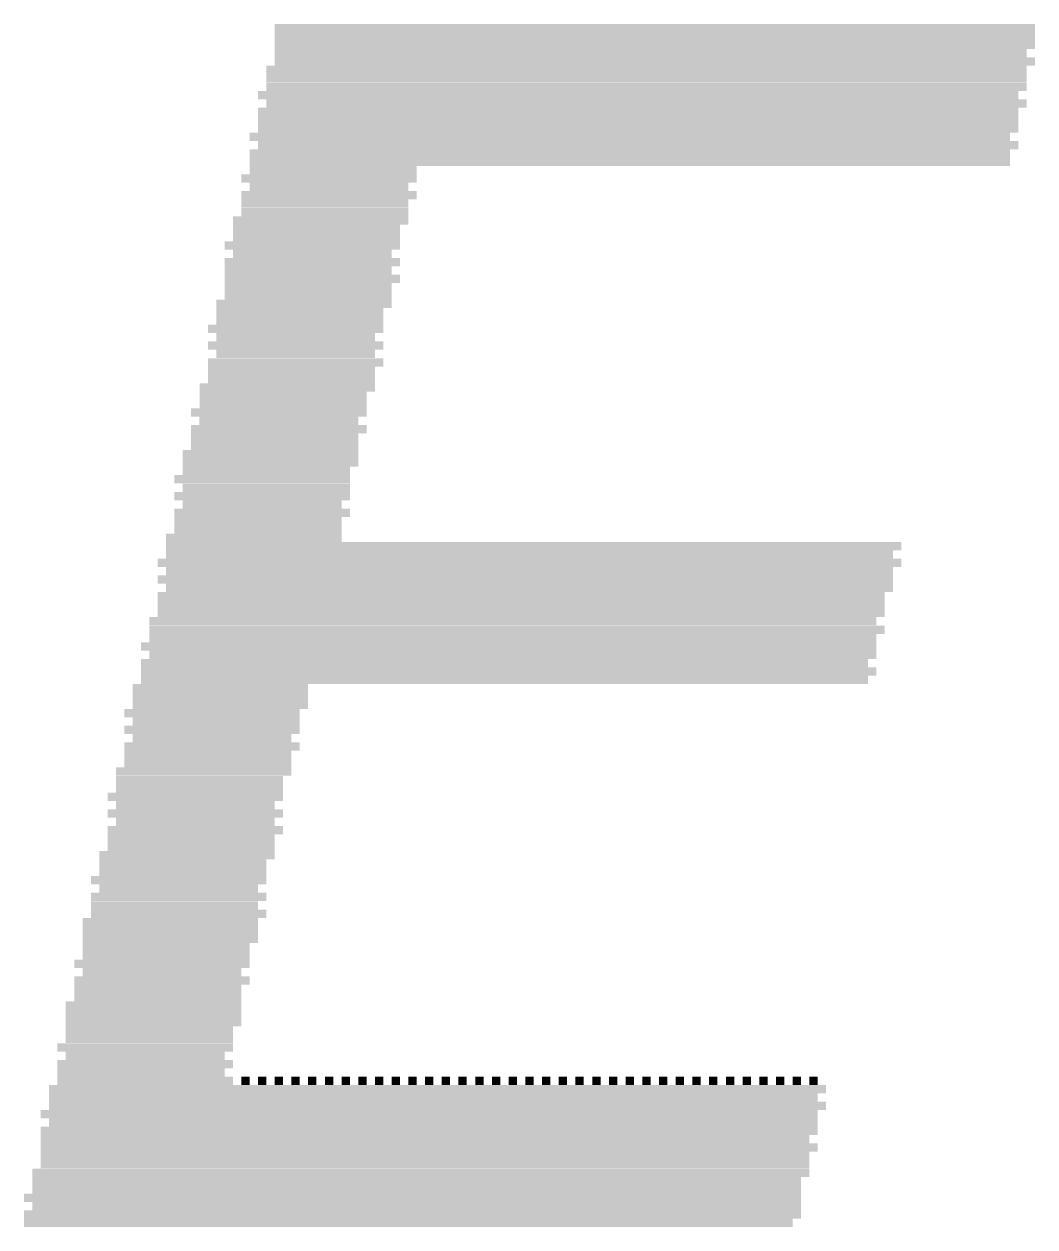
# Model space of a CAD drawing. Extents: x 3 to 114, y 9 to 132.
# Drawn here: x 47.175 to 49.019, y 8.755 to 10.95 of the extents above; entities that cross this region are included whole.
import ezdxf

# ---------------------------------------------------------------- set-up
doc = ezdxf.new("R2010")
doc.units = 0
doc.layers.add('254', color=53, linetype='CONTINUOUS')

# ---------------------------------------------------------------- blocks, each defined once
blk = doc.blocks.new('RECT')
blk.add_solid([(-0.5, -0.5), (0.5, -0.5), (-0.5, 0.5), (0.5, 0.5)])

msp = doc.modelspace()

# ---------------------------------------------------------------- block references
at = {"layer": '254', "yscale": 0.0152}
for p, xscale in [((48.326, 10.9423), 1.3868), ((48.326, 10.9271), 1.3868), ((48.326, 10.9118), 1.3868), ((48.3184, 10.8966), 1.3716), ((48.326, 10.8814), 1.3868), ((48.3108, 10.8661), 1.3868), ((48.3108, 10.8509), 1.3868), ((48.3108, 10.8356), 1.3868), ((48.2956, 10.8204), 1.3868), ((48.2956, 10.7899), 1.3868), ((48.3108, 10.8052), 1.3868), ((48.2956, 10.7747), 1.3868), ((48.2956, 10.7594), 1.3868), ((48.2803, 10.7442), 1.3868), ((48.2956, 10.729), 1.3868), ((48.2803, 10.7137), 1.3868), ((48.2803, 10.6985), 1.3868), ((47.7393, 10.6832), 0.3048), ((47.7317, 10.668), 0.32), ((47.7317, 10.6375), 0.32), ((47.7317, 10.6528), 0.2896), ((47.7241, 10.6223), 0.3048), ((47.7241, 10.607), 0.3048), ((47.7164, 10.5918), 0.32), ((47.7088, 10.5766), 0.3048), ((47.7088, 10.5613), 0.3048), ((47.7012, 10.5461), 0.32), ((47.7012, 10.5308), 0.2896), ((47.7012, 10.5156), 0.32), ((47.6936, 10.5004), 0.3048), ((47.7012, 10.4851), 0.32), ((47.6936, 10.4699), 0.3048), ((47.686, 10.4394), 0.32), ((47.6936, 10.4546), 0.3048), ((47.6783, 10.4242), 0.3048), ((47.6783, 10.4089), 0.3048), ((47.6707, 10.3937), 0.32), ((47.6707, 10.3784), 0.2896), ((47.6707, 10.3632), 0.32), ((47.6707, 10.3327), 0.32), ((47.6707, 10.348), 0.2896), ((47.6631, 10.3175), 0.3048), ((47.6555, 10.287), 0.32), ((47.6631, 10.3022), 0.3048), ((47.6479, 10.2718), 0.3048), ((47.6402, 10.2413), 0.32), ((47.6479, 10.2565), 0.3048), ((47.6402, 10.226), 0.2896), ((47.6402, 10.2108), 0.32), ((47.6326, 10.1956), 0.3048), ((47.6326, 10.1803), 0.3048), ((47.625, 10.1651), 0.32), ((47.625, 10.1498), 0.32), ((47.6174, 10.1346), 0.3048), ((47.6098, 10.1194), 0.32), ((47.6098, 10.0889), 0.32), ((47.6174, 10.1041), 0.3048), ((47.6098, 10.0736), 0.2896), ((47.6098, 10.0584), 0.32), ((47.6021, 10.0432), 0.3048), ((47.6021, 10.0279), 0.3048), ((47.5945, 10.0127), 0.32), ((48.0974, 9.9822), 1.3259), ((48.1051, 9.9974), 1.3411), ((48.0974, 9.967), 1.3564), ((48.0898, 9.9365), 1.3411), ((48.0974, 9.9517), 1.3259), ((48.0974, 9.9212), 1.3259), ((48.0822, 9.906), 1.3259), ((48.0822, 9.8908), 1.3259), ((48.0822, 9.8755), 1.3259), ((48.067, 9.8603), 1.3259), ((48.0746, 9.845), 1.3411), ((48.067, 9.8298), 1.3259), ((48.0593, 9.8146), 1.3411), ((48.0517, 9.7841), 1.3259), ((48.067, 9.7993), 1.3259), ((48.0593, 9.7688), 1.3411), ((47.5336, 9.7384), 0.32), ((48.0517, 9.7536), 1.3259), ((47.5336, 9.7231), 0.32), ((47.5183, 9.6926), 0.32), ((47.5336, 9.7079), 0.32), ((47.5259, 9.6774), 0.3048), ((47.5183, 9.6622), 0.32), ((47.5183, 9.6317), 0.32), ((47.5183, 9.6469), 0.2896), ((47.5107, 9.6164), 0.3048), ((47.5031, 9.586), 0.32), ((47.5107, 9.6012), 0.3048), ((47.4955, 9.5707), 0.3048), ((47.4878, 9.5402), 0.32), ((47.4955, 9.5555), 0.3048), ((47.4878, 9.525), 0.2896), ((47.4878, 9.5098), 0.32), ((47.4878, 9.4793), 0.32), ((47.4878, 9.4945), 0.2896), ((47.4802, 9.464), 0.3048), ((47.4726, 9.4336), 0.32), ((47.4802, 9.4488), 0.3048), ((47.465, 9.4183), 0.3048), ((47.4574, 9.3878), 0.32), ((47.465, 9.4031), 0.3048), ((47.4574, 9.3726), 0.2896), ((47.4497, 9.3421), 0.3048), ((47.4574, 9.3574), 0.32), ((47.4574, 9.3269), 0.32), ((47.4421, 9.3116), 0.32), ((47.4421, 9.2964), 0.32), ((47.4421, 9.2812), 0.32), ((47.4345, 9.2659), 0.3048), ((47.4269, 9.2354), 0.32), ((47.4345, 9.2507), 0.3048), ((47.4269, 9.2202), 0.2896), ((47.4269, 9.205), 0.32), ((47.4193, 9.1897), 0.3048), ((47.4193, 9.1745), 0.3048), ((47.4116, 9.1592), 0.32), ((47.4116, 9.144), 0.32), ((47.4116, 9.1288), 0.32), ((47.404, 9.1135), 0.3048), ((47.3964, 9.083), 0.32), ((47.404, 9.0983), 0.3048), ((47.3964, 9.0678), 0.2896), ((47.3964, 9.0526), 0.32), ((47.3888, 9.0373), 0.3048), ((47.3964, 9.0221), 0.32), ((47.5793, 9.0221), 0.0152), ((47.6098, 9.0221), 0.0152), ((47.6402, 9.0221), 0.0152), ((47.6707, 9.0221), 0.0152), ((47.7012, 9.0221), 0.0152), ((47.7317, 9.0221), 0.0152), ((47.7622, 9.0221), 0.0152), ((47.7926, 9.0221), 0.0152), ((47.8231, 9.0221), 0.0152), ((47.8536, 9.0221), 0.0152), ((47.8841, 9.0221), 0.0152), ((47.9146, 9.0221), 0.0152), ((47.945, 9.0221), 0.0152), ((47.9755, 9.0221), 0.0152), ((48.006, 9.0221), 0.0152), ((48.0365, 9.0221), 0.0152), ((48.067, 9.0221), 0.0152), ((48.0974, 9.0221), 0.0152), ((48.1279, 9.0221), 0.0152), ((48.1584, 9.0221), 0.0152), ((48.1889, 9.0221), 0.0152), ((48.2194, 9.0221), 0.0152), ((48.2498, 9.0221), 0.0152), ((48.2803, 9.0221), 0.0152), ((48.3108, 9.0221), 0.0152), ((48.3413, 9.0221), 0.0152), ((48.3718, 9.0221), 0.0152), ((48.4022, 9.0221), 0.0152), ((48.4327, 9.0221), 0.0152), ((48.4632, 9.0221), 0.0152), ((48.4937, 9.0221), 0.0152), ((48.5242, 9.0221), 0.0152), ((48.5546, 9.0221), 0.0152), ((48.5851, 9.0221), 0.0152), ((48.6156, 9.0221), 0.0152), ((47.9222, 8.9916), 1.4021), ((47.9298, 9.0068), 1.4173), ((47.9298, 8.9764), 1.4173), ((47.9146, 8.9611), 1.4173), ((47.9146, 8.9306), 1.4173), ((47.9222, 8.9459), 1.4021), ((47.9069, 8.9154), 1.4021), ((47.9069, 8.8849), 1.4021), ((47.9146, 8.9002), 1.4173), ((47.9069, 8.8697), 1.4021), ((47.8993, 8.8544), 1.4173), ((47.8917, 8.8392), 1.4021), ((47.8917, 8.824), 1.4021), ((47.8841, 8.8087), 1.4173), ((47.8917, 8.7935), 1.4021), ((47.8841, 8.7782), 1.4173), ((47.8765, 8.763), 1.4021)]:
    msp.add_blockref('RECT', p, dxfattribs=dict(at, xscale=xscale))

doc.saveas('drawing.dxf')
